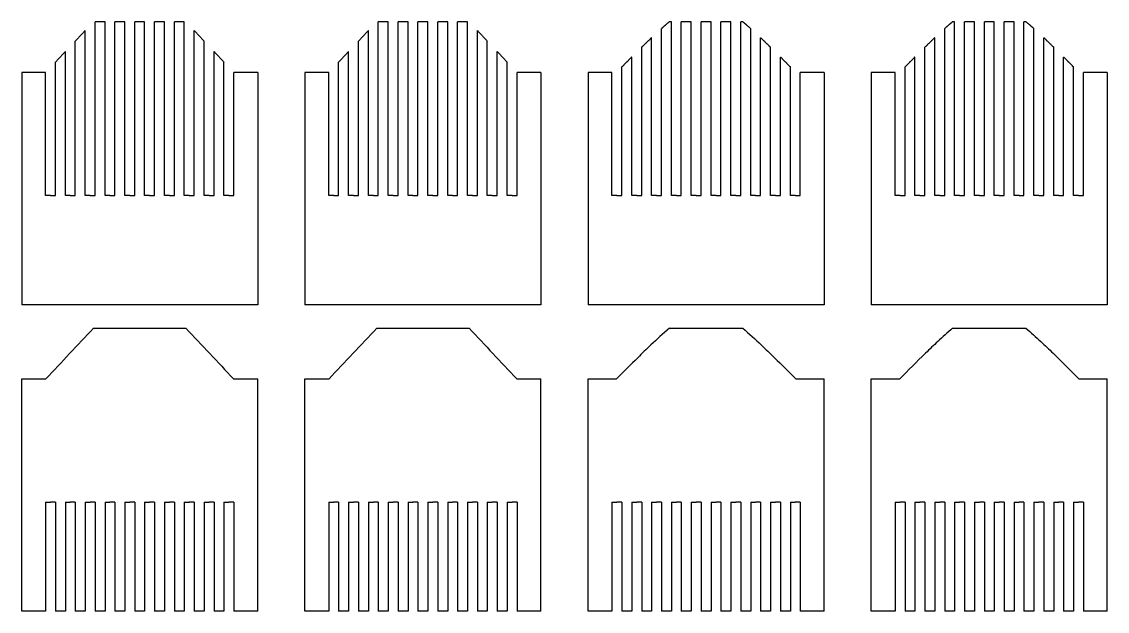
# Model space of a CAD drawing. Header units: millimetres. Extents: x -25 to 565, y 0 to 235.
# Drawn here: x -25 to 205, y 110 to 234.9 of the extents above; entities that cross this region are included whole.
import ezdxf

# ---------------------------------------------------------------- set-up
doc = ezdxf.new("R2010")
doc.units = ezdxf.units.MM
doc.layers.add('x_upper_sheets', color=7, linetype='CONTINUOUS')
doc.layers.add('y_upper_sheets', color=7, linetype='CONTINUOUS')

msp = doc.modelspace()

# ---------------------------------------------------------------- linework, layer by layer
at = {"layer": 'x_upper_sheets'}
for points, degree in [([(-9.78, 169.93), (-13.17, 166.36), (-16.53, 162.78), (-19.89, 159.2)], 3), ([(-9.78, 169.93), (9.78, 169.93)], 1), ([(9.78, 169.93), (13.17, 166.36), (16.53, 162.78), (19.89, 159.2)], 3), ([(50.22, 169.93), (46.83, 166.36), (43.47, 162.78), (40.11, 159.2)], 3), ([(50.22, 169.93), (69.78, 169.93)], 1), ([(69.78, 169.93), (73.17, 166.36), (76.53, 162.78), (79.89, 159.2)], 3), ([(112.23, 169.93), (127.77, 169.93)], 1), ([(172.23, 169.93), (187.77, 169.93)], 1), ([(-25, 110), (-25, 159.2)], 1), ([(-25, 159.2), (-19.89, 159.2)], 1), ([(19.89, 159.2), (25, 159.2)], 1), ([(25, 110), (25, 159.2)], 1), ([(35, 110), (35, 159.2)], 1), ([(35, 159.2), (40.11, 159.2)], 1), ([(79.89, 159.2), (85, 159.2)], 1), ([(85, 110), (85, 159.2)], 1), ([(95, 110), (95, 159.2)], 1), ([(95, 159.2), (101.02, 159.2)], 1), ([(138.98, 159.2), (145, 159.2)], 1), ([(145, 110), (145, 159.2)], 1), ([(155, 110), (155, 159.2)], 1), ([(155, 159.2), (161.02, 159.2)], 1), ([(198.98, 159.2), (205, 159.2)], 1), ([(205, 110), (205, 159.2)], 1), ([(-19.95, 133.1), (-18.9, 133.1)], 1), ([(-19.95, 133.1), (-19.95, 110)], 1), ([(-17.85, 133.1), (-18.9, 133.1)], 1), ([(-17.85, 133.1), (-17.85, 110)], 1), ([(-15.75, 133.1), (-14.7, 133.1)], 1), ([(-15.75, 133.1), (-15.75, 110)], 1), ([(-13.65, 133.1), (-14.7, 133.1)], 1), ([(-13.65, 133.1), (-13.65, 110)], 1), ([(-11.55, 133.1), (-10.5, 133.1)], 1), ([(-11.55, 133.1), (-11.55, 110)], 1), ([(-9.45, 133.1), (-10.5, 133.1)], 1), ([(-9.45, 133.1), (-9.45, 110)], 1), ([(-7.35, 133.1), (-6.3, 133.1)], 1), ([(-7.35, 133.1), (-7.35, 110)], 1), ([(-5.25, 133.1), (-6.3, 133.1)], 1), ([(-5.25, 133.1), (-5.25, 110)], 1), ([(-3.15, 133.1), (-2.1, 133.1)], 1), ([(-3.15, 133.1), (-3.15, 110)], 1), ([(-1.05, 133.1), (-2.1, 133.1)], 1), ([(-1.05, 133.1), (-1.05, 110)], 1), ([(1.05, 133.1), (2.1, 133.1)], 1), ([(1.05, 133.1), (1.05, 110)], 1), ([(3.15, 133.1), (2.1, 133.1)], 1), ([(3.15, 133.1), (3.15, 110)], 1), ([(5.25, 133.1), (6.3, 133.1)], 1), ([(5.25, 133.1), (5.25, 110)], 1), ([(7.35, 133.1), (6.3, 133.1)], 1), ([(7.35, 133.1), (7.35, 110)], 1), ([(9.45, 133.1), (10.5, 133.1)], 1), ([(9.45, 133.1), (9.45, 110)], 1), ([(11.55, 133.1), (10.5, 133.1)], 1), ([(11.55, 133.1), (11.55, 110)], 1), ([(13.65, 133.1), (14.7, 133.1)], 1), ([(13.65, 133.1), (13.65, 110)], 1), ([(15.75, 133.1), (14.7, 133.1)], 1), ([(15.75, 133.1), (15.75, 110)], 1), ([(17.85, 133.1), (18.9, 133.1)], 1), ([(17.85, 133.1), (17.85, 110)], 1), ([(19.95, 133.1), (18.9, 133.1)], 1), ([(19.95, 133.1), (19.95, 110)], 1), ([(40.05, 133.1), (41.1, 133.1)], 1), ([(40.05, 133.1), (40.05, 110)], 1), ([(42.15, 133.1), (41.1, 133.1)], 1), ([(42.15, 133.1), (42.15, 110)], 1), ([(44.25, 133.1), (45.3, 133.1)], 1), ([(44.25, 133.1), (44.25, 110)], 1), ([(46.35, 133.1), (45.3, 133.1)], 1), ([(46.35, 133.1), (46.35, 110)], 1), ([(48.45, 133.1), (49.5, 133.1)], 1), ([(48.45, 133.1), (48.45, 110)], 1), ([(50.55, 133.1), (49.5, 133.1)], 1), ([(50.55, 133.1), (50.55, 110)], 1), ([(52.65, 133.1), (53.7, 133.1)], 1), ([(52.65, 133.1), (52.65, 110)], 1), ([(54.75, 133.1), (53.7, 133.1)], 1), ([(54.75, 133.1), (54.75, 110)], 1), ([(56.85, 133.1), (57.9, 133.1)], 1), ([(56.85, 133.1), (56.85, 110)], 1), ([(58.95, 133.1), (57.9, 133.1)], 1), ([(58.95, 133.1), (58.95, 110)], 1), ([(61.05, 133.1), (62.1, 133.1)], 1), ([(61.05, 133.1), (61.05, 110)], 1), ([(63.15, 133.1), (62.1, 133.1)], 1), ([(63.15, 133.1), (63.15, 110)], 1), ([(65.25, 133.1), (66.3, 133.1)], 1), ([(65.25, 133.1), (65.25, 110)], 1), ([(67.35, 133.1), (66.3, 133.1)], 1), ([(67.35, 133.1), (67.35, 110)], 1), ([(69.45, 133.1), (70.5, 133.1)], 1), ([(69.45, 133.1), (69.45, 110)], 1), ([(71.55, 133.1), (70.5, 133.1)], 1), ([(71.55, 133.1), (71.55, 110)], 1), ([(73.65, 133.1), (74.7, 133.1)], 1), ([(73.65, 133.1), (73.65, 110)], 1), ([(75.75, 133.1), (74.7, 133.1)], 1), ([(75.75, 133.1), (75.75, 110)], 1), ([(77.85, 133.1), (78.9, 133.1)], 1), ([(77.85, 133.1), (77.85, 110)], 1), ([(79.95, 133.1), (78.9, 133.1)], 1), ([(79.95, 133.1), (79.95, 110)], 1), ([(100.05, 133.1), (101.1, 133.1)], 1), ([(100.05, 133.1), (100.05, 110)], 1), ([(102.15, 133.1), (101.1, 133.1)], 1), ([(102.15, 133.1), (102.15, 110)], 1), ([(104.25, 133.1), (105.3, 133.1)], 1), ([(104.25, 133.1), (104.25, 110)], 1), ([(106.35, 133.1), (105.3, 133.1)], 1), ([(106.35, 133.1), (106.35, 110)], 1), ([(108.45, 133.1), (109.5, 133.1)], 1), ([(108.45, 133.1), (108.45, 110)], 1), ([(110.55, 133.1), (109.5, 133.1)], 1), ([(110.55, 133.1), (110.55, 110)], 1), ([(112.65, 133.1), (113.7, 133.1)], 1), ([(112.65, 133.1), (112.65, 110)], 1), ([(114.75, 133.1), (113.7, 133.1)], 1), ([(114.75, 133.1), (114.75, 110)], 1), ([(116.85, 133.1), (117.9, 133.1)], 1), ([(116.85, 133.1), (116.85, 110)], 1), ([(118.95, 133.1), (117.9, 133.1)], 1), ([(118.95, 133.1), (118.95, 110)], 1), ([(121.05, 133.1), (122.1, 133.1)], 1), ([(121.05, 133.1), (121.05, 110)], 1), ([(123.15, 133.1), (122.1, 133.1)], 1), ([(123.15, 133.1), (123.15, 110)], 1), ([(125.25, 133.1), (126.3, 133.1)], 1), ([(125.25, 133.1), (125.25, 110)], 1), ([(127.35, 133.1), (126.3, 133.1)], 1), ([(127.35, 133.1), (127.35, 110)], 1), ([(129.45, 133.1), (130.5, 133.1)], 1), ([(129.45, 133.1), (129.45, 110)], 1), ([(131.55, 133.1), (130.5, 133.1)], 1), ([(131.55, 133.1), (131.55, 110)], 1), ([(133.65, 133.1), (134.7, 133.1)], 1), ([(133.65, 133.1), (133.65, 110)], 1), ([(135.75, 133.1), (134.7, 133.1)], 1), ([(135.75, 133.1), (135.75, 110)], 1), ([(137.85, 133.1), (138.9, 133.1)], 1), ([(137.85, 133.1), (137.85, 110)], 1), ([(139.95, 133.1), (138.9, 133.1)], 1), ([(139.95, 133.1), (139.95, 110)], 1), ([(160.05, 133.1), (161.1, 133.1)], 1), ([(160.05, 133.1), (160.05, 110)], 1), ([(162.15, 133.1), (161.1, 133.1)], 1), ([(162.15, 133.1), (162.15, 110)], 1), ([(164.25, 133.1), (165.3, 133.1)], 1), ([(164.25, 133.1), (164.25, 110)], 1), ([(166.35, 133.1), (165.3, 133.1)], 1), ([(166.35, 133.1), (166.35, 110)], 1), ([(168.45, 133.1), (169.5, 133.1)], 1), ([(168.45, 133.1), (168.45, 110)], 1), ([(170.55, 133.1), (169.5, 133.1)], 1), ([(170.55, 133.1), (170.55, 110)], 1), ([(172.65, 133.1), (173.7, 133.1)], 1), ([(172.65, 133.1), (172.65, 110)], 1), ([(174.75, 133.1), (173.7, 133.1)], 1), ([(174.75, 133.1), (174.75, 110)], 1), ([(176.85, 133.1), (177.9, 133.1)], 1), ([(176.85, 133.1), (176.85, 110)], 1), ([(178.95, 133.1), (177.9, 133.1)], 1), ([(178.95, 133.1), (178.95, 110)], 1), ([(181.05, 133.1), (182.1, 133.1)], 1), ([(181.05, 133.1), (181.05, 110)], 1), ([(183.15, 133.1), (182.1, 133.1)], 1), ([(183.15, 133.1), (183.15, 110)], 1), ([(185.25, 133.1), (186.3, 133.1)], 1), ([(185.25, 133.1), (185.25, 110)], 1), ([(187.35, 133.1), (186.3, 133.1)], 1), ([(187.35, 133.1), (187.35, 110)], 1), ([(189.45, 133.1), (190.5, 133.1)], 1), ([(189.45, 133.1), (189.45, 110)], 1), ([(191.55, 133.1), (190.5, 133.1)], 1), ([(191.55, 133.1), (191.55, 110)], 1), ([(193.65, 133.1), (194.7, 133.1)], 1), ([(193.65, 133.1), (193.65, 110)], 1), ([(195.75, 133.1), (194.7, 133.1)], 1), ([(195.75, 133.1), (195.75, 110)], 1), ([(197.85, 133.1), (198.9, 133.1)], 1), ([(197.85, 133.1), (197.85, 110)], 1), ([(199.95, 133.1), (198.9, 133.1)], 1), ([(199.95, 133.1), (199.95, 110)], 1), ([(-19.95, 110), (-25, 110)], 1), ([(-15.75, 110), (-17.85, 110)], 1), ([(-11.55, 110), (-13.65, 110)], 1), ([(-7.35, 110), (-9.45, 110)], 1), ([(-3.15, 110), (-5.25, 110)], 1), ([(1.05, 110), (-1.05, 110)], 1), ([(5.25, 110), (3.15, 110)], 1), ([(9.45, 110), (7.35, 110)], 1), ([(13.65, 110), (11.55, 110)], 1), ([(17.85, 110), (15.75, 110)], 1), ([(25, 110), (19.95, 110)], 1), ([(40.05, 110), (35, 110)], 1), ([(44.25, 110), (42.15, 110)], 1), ([(48.45, 110), (46.35, 110)], 1), ([(52.65, 110), (50.55, 110)], 1), ([(56.85, 110), (54.75, 110)], 1), ([(61.05, 110), (58.95, 110)], 1), ([(65.25, 110), (63.15, 110)], 1), ([(69.45, 110), (67.35, 110)], 1), ([(73.65, 110), (71.55, 110)], 1), ([(77.85, 110), (75.75, 110)], 1), ([(85, 110), (79.95, 110)], 1), ([(100.05, 110), (95, 110)], 1), ([(104.25, 110), (102.15, 110)], 1), ([(108.45, 110), (106.35, 110)], 1), ([(112.65, 110), (110.55, 110)], 1), ([(116.85, 110), (114.75, 110)], 1), ([(121.05, 110), (118.95, 110)], 1), ([(125.25, 110), (123.15, 110)], 1), ([(129.45, 110), (127.35, 110)], 1), ([(133.65, 110), (131.55, 110)], 1), ([(137.85, 110), (135.75, 110)], 1), ([(145, 110), (139.95, 110)], 1), ([(160.05, 110), (155, 110)], 1), ([(164.25, 110), (162.15, 110)], 1), ([(168.45, 110), (166.35, 110)], 1), ([(172.65, 110), (170.55, 110)], 1), ([(176.85, 110), (174.75, 110)], 1), ([(181.05, 110), (178.95, 110)], 1), ([(185.25, 110), (183.15, 110)], 1), ([(189.45, 110), (187.35, 110)], 1), ([(193.65, 110), (191.55, 110)], 1), ([(197.85, 110), (195.75, 110)], 1), ([(205, 110), (199.95, 110)], 1)]:
    msp.add_open_spline(points, degree=degree, dxfattribs=at)
for points, knots in [([(112.23, 169.93), (110.86, 168.78), (109.57, 167.6), (108.31, 166.41), (107.36, 165.51), (106.43, 164.61), (105.51, 163.7), (103.99, 162.21), (102.5, 160.71), (101.02, 159.2)], [0, 0, 0, 0, 0.334197, 0.334197, 0.334197, 0.585446, 0.585446, 0.585446, 1, 1, 1, 1]), ([(127.77, 169.93), (129.14, 168.78), (130.43, 167.6), (131.69, 166.41), (132.64, 165.51), (133.57, 164.61), (134.49, 163.7), (136.01, 162.21), (137.5, 160.71), (138.98, 159.2)], [0, 0, 0, 0, 0.334197, 0.334197, 0.334197, 0.585446, 0.585446, 0.585446, 1, 1, 1, 1]), ([(172.23, 169.93), (171.15, 169.02), (170.11, 168.09), (169.1, 167.15), (168.21, 166.32), (167.34, 165.49), (166.48, 164.65), (164.62, 162.84), (162.81, 161.03), (161.02, 159.2)], [0, 0, 0, 0, 0.264838, 0.264838, 0.264838, 0.498043, 0.498043, 0.498043, 1, 1, 1, 1]), ([(187.77, 169.93), (188.85, 169.02), (189.89, 168.09), (190.9, 167.15), (191.79, 166.32), (192.66, 165.49), (193.52, 164.65), (195.38, 162.84), (197.19, 161.03), (198.98, 159.2)], [0, 0, 0, 0, 0.264838, 0.264838, 0.264838, 0.498043, 0.498043, 0.498043, 1, 1, 1, 1])]:
    msp.add_open_spline(points, degree=3, knots=knots, dxfattribs=at)
at = {"layer": 'y_upper_sheets'}
for points, degree in [([(-9.45, 198.03), (-9.45, 234.85)], 1), ([(-7.35, 234.85), (-9.45, 234.85)], 1), ([(-7.35, 198.03), (-7.35, 234.85)], 1), ([(-5.25, 198.03), (-5.25, 234.85)], 1), ([(-3.15, 234.85), (-5.25, 234.85)], 1), ([(-3.15, 198.03), (-3.15, 234.85)], 1), ([(-1.05, 198.03), (-1.05, 234.85)], 1), ([(1.05, 234.85), (-1.05, 234.85)], 1), ([(1.05, 198.03), (1.05, 234.85)], 1), ([(3.15, 198.03), (3.15, 234.85)], 1), ([(5.25, 234.85), (3.15, 234.85)], 1), ([(5.25, 198.03), (5.25, 234.85)], 1), ([(7.35, 198.03), (7.35, 234.85)], 1), ([(9.45, 234.85), (7.35, 234.85)], 1), ([(9.45, 198.03), (9.45, 234.85)], 1), ([(50.55, 198.03), (50.55, 234.85)], 1), ([(52.65, 234.85), (50.55, 234.85)], 1), ([(52.65, 198.03), (52.65, 234.85)], 1), ([(54.75, 198.03), (54.75, 234.85)], 1), ([(56.85, 234.85), (54.75, 234.85)], 1), ([(56.85, 198.03), (56.85, 234.85)], 1), ([(58.95, 198.03), (58.95, 234.85)], 1), ([(61.05, 234.85), (58.95, 234.85)], 1), ([(61.05, 198.03), (61.05, 234.85)], 1), ([(63.15, 198.03), (63.15, 234.85)], 1), ([(65.25, 234.85), (63.15, 234.85)], 1), ([(65.25, 198.03), (65.25, 234.85)], 1), ([(67.35, 198.03), (67.35, 234.85)], 1), ([(69.45, 234.85), (67.35, 234.85)], 1), ([(69.45, 198.03), (69.45, 234.85)], 1), ([(112.23, 234.85), (111.37, 234.13), (110.55, 233.4)], 2), ([(112.65, 234.85), (112.23, 234.85)], 1), ([(112.65, 198.03), (112.65, 234.85)], 1), ([(114.75, 198.03), (114.75, 234.85)], 1), ([(116.85, 234.85), (114.75, 234.85)], 1), ([(116.85, 198.03), (116.85, 234.85)], 1), ([(118.95, 198.03), (118.95, 234.85)], 1), ([(121.05, 234.85), (118.95, 234.85)], 1), ([(121.05, 198.03), (121.05, 234.85)], 1), ([(123.15, 198.03), (123.15, 234.85)], 1), ([(125.25, 234.85), (123.15, 234.85)], 1), ([(125.25, 198.03), (125.25, 234.85)], 1), ([(127.35, 198.03), (127.35, 234.85)], 1), ([(127.77, 234.85), (127.35, 234.85)], 1), ([(127.77, 234.85), (128.63, 234.13), (129.45, 233.4)], 2), ([(172.23, 234.85), (171.37, 234.13), (170.55, 233.4)], 2), ([(172.65, 234.85), (172.23, 234.85)], 1), ([(172.65, 198.03), (172.65, 234.85)], 1), ([(174.75, 198.03), (174.75, 234.85)], 1), ([(176.85, 234.85), (174.75, 234.85)], 1), ([(176.85, 198.03), (176.85, 234.85)], 1), ([(178.95, 198.03), (178.95, 234.85)], 1), ([(181.05, 234.85), (178.95, 234.85)], 1), ([(181.05, 198.03), (181.05, 234.85)], 1), ([(183.15, 198.03), (183.15, 234.85)], 1), ([(185.25, 234.85), (183.15, 234.85)], 1), ([(185.25, 198.03), (185.25, 234.85)], 1), ([(187.35, 198.03), (187.35, 234.85)], 1), ([(187.77, 234.85), (187.35, 234.85)], 1), ([(187.77, 234.85), (188.63, 234.13), (189.45, 233.4)], 2), ([(-11.55, 232.99), (-13.65, 230.76)], 1), ([(-11.55, 198.03), (-11.55, 232.99)], 1), ([(11.55, 198.03), (11.55, 232.99)], 1), ([(11.55, 232.99), (13.65, 230.76)], 1), ([(48.45, 232.99), (46.35, 230.76)], 1), ([(48.45, 198.03), (48.45, 232.99)], 1), ([(71.55, 198.03), (71.55, 232.99)], 1), ([(71.55, 232.99), (73.65, 230.76)], 1), ([(110.55, 198.03), (110.55, 233.4)], 1), ([(129.45, 198.03), (129.45, 233.4)], 1), ([(170.55, 198.03), (170.55, 233.4)], 1), ([(189.45, 198.03), (189.45, 233.4)], 1), ([(-13.65, 198.03), (-13.65, 230.76)], 1), ([(13.65, 198.03), (13.65, 230.76)], 1), ([(46.35, 198.03), (46.35, 230.76)], 1), ([(73.65, 198.03), (73.65, 230.76)], 1), ([(108.45, 231.47), (107.39, 230.46), (106.35, 229.45)], 2), ([(108.45, 198.03), (108.45, 231.47)], 1), ([(131.55, 198.03), (131.55, 231.47)], 1), ([(131.55, 231.47), (132.61, 230.46), (133.65, 229.45)], 2), ([(168.45, 231.47), (167.39, 230.46), (166.35, 229.45)], 2), ([(168.45, 198.03), (168.45, 231.47)], 1), ([(191.55, 198.03), (191.55, 231.47)], 1), ([(191.55, 231.47), (192.61, 230.46), (193.65, 229.45)], 2), ([(-15.75, 228.53), (-17.85, 226.3)], 1), ([(-15.75, 198.03), (-15.75, 228.53)], 1), ([(15.75, 198.03), (15.75, 228.53)], 1), ([(15.75, 228.53), (17.85, 226.3)], 1), ([(44.25, 228.53), (42.15, 226.3)], 1), ([(44.25, 198.03), (44.25, 228.53)], 1), ([(75.75, 198.03), (75.75, 228.53)], 1), ([(75.75, 228.53), (77.85, 226.3)], 1), ([(106.35, 198.03), (106.35, 229.45)], 1), ([(133.65, 198.03), (133.65, 229.45)], 1), ([(166.35, 198.03), (166.35, 229.45)], 1), ([(193.65, 198.03), (193.65, 229.45)], 1), ([(-17.85, 198.03), (-17.85, 226.3)], 1), ([(17.85, 198.03), (17.85, 226.3)], 1), ([(42.15, 198.03), (42.15, 226.3)], 1), ([(77.85, 198.03), (77.85, 226.3)], 1), ([(104.25, 227.38), (103.19, 226.33), (102.15, 225.27)], 2), ([(104.25, 198.03), (104.25, 227.38)], 1), ([(135.75, 198.03), (135.75, 227.38)], 1), ([(135.75, 227.38), (136.81, 226.33), (137.85, 225.27)], 2), ([(164.25, 227.38), (163.19, 226.33), (162.15, 225.27)], 2), ([(164.25, 198.03), (164.25, 227.38)], 1), ([(195.75, 198.03), (195.75, 227.38)], 1), ([(195.75, 227.38), (196.81, 226.33), (197.85, 225.27)], 2), ([(-25, 224.13), (-25, 174.93)], 1), ([(-19.95, 224.13), (-25, 224.13)], 1), ([(-19.95, 198.03), (-19.95, 224.13)], 1), ([(19.95, 198.03), (19.95, 224.13)], 1), ([(25, 224.13), (19.95, 224.13)], 1), ([(25, 224.13), (25, 174.93)], 1), ([(35, 224.13), (35, 174.93)], 1), ([(40.05, 224.13), (35, 224.13)], 1), ([(40.05, 198.03), (40.05, 224.13)], 1), ([(79.95, 198.03), (79.95, 224.13)], 1), ([(85, 224.13), (79.95, 224.13)], 1), ([(85, 224.13), (85, 174.93)], 1), ([(95, 224.13), (95, 174.93)], 1), ([(100.05, 224.13), (95, 224.13)], 1), ([(100.05, 198.03), (100.05, 224.13)], 1), ([(102.15, 198.03), (102.15, 225.27)], 1), ([(137.85, 198.03), (137.85, 225.27)], 1), ([(139.95, 198.03), (139.95, 224.13)], 1), ([(145, 224.13), (139.95, 224.13)], 1), ([(145, 224.13), (145, 174.93)], 1), ([(155, 224.13), (155, 174.93)], 1), ([(160.05, 224.13), (155, 224.13)], 1), ([(160.05, 198.03), (160.05, 224.13)], 1), ([(162.15, 198.03), (162.15, 225.27)], 1), ([(197.85, 198.03), (197.85, 225.27)], 1), ([(199.95, 198.03), (199.95, 224.13)], 1), ([(205, 224.13), (199.95, 224.13)], 1), ([(205, 224.13), (205, 174.93)], 1), ([(-18.9, 198.03), (-19.95, 198.03)], 1), ([(-18.9, 198.03), (-17.85, 198.03)], 1), ([(-14.7, 198.03), (-15.75, 198.03)], 1), ([(-14.7, 198.03), (-13.65, 198.03)], 1), ([(-10.5, 198.03), (-11.55, 198.03)], 1), ([(-10.5, 198.03), (-9.45, 198.03)], 1), ([(-6.3, 198.03), (-7.35, 198.03)], 1), ([(-6.3, 198.03), (-5.25, 198.03)], 1), ([(-2.1, 198.03), (-3.15, 198.03)], 1), ([(-2.1, 198.03), (-1.05, 198.03)], 1), ([(2.1, 198.03), (1.05, 198.03)], 1), ([(2.1, 198.03), (3.15, 198.03)], 1), ([(6.3, 198.03), (5.25, 198.03)], 1), ([(6.3, 198.03), (7.35, 198.03)], 1), ([(10.5, 198.03), (9.45, 198.03)], 1), ([(10.5, 198.03), (11.55, 198.03)], 1), ([(14.7, 198.03), (13.65, 198.03)], 1), ([(14.7, 198.03), (15.75, 198.03)], 1), ([(18.9, 198.03), (17.85, 198.03)], 1), ([(18.9, 198.03), (19.95, 198.03)], 1), ([(41.1, 198.03), (40.05, 198.03)], 1), ([(41.1, 198.03), (42.15, 198.03)], 1), ([(45.3, 198.03), (44.25, 198.03)], 1), ([(45.3, 198.03), (46.35, 198.03)], 1), ([(49.5, 198.03), (48.45, 198.03)], 1), ([(49.5, 198.03), (50.55, 198.03)], 1), ([(53.7, 198.03), (52.65, 198.03)], 1), ([(53.7, 198.03), (54.75, 198.03)], 1), ([(57.9, 198.03), (56.85, 198.03)], 1), ([(57.9, 198.03), (58.95, 198.03)], 1), ([(62.1, 198.03), (61.05, 198.03)], 1), ([(62.1, 198.03), (63.15, 198.03)], 1), ([(66.3, 198.03), (65.25, 198.03)], 1), ([(66.3, 198.03), (67.35, 198.03)], 1), ([(70.5, 198.03), (69.45, 198.03)], 1), ([(70.5, 198.03), (71.55, 198.03)], 1), ([(74.7, 198.03), (73.65, 198.03)], 1), ([(74.7, 198.03), (75.75, 198.03)], 1), ([(78.9, 198.03), (77.85, 198.03)], 1), ([(78.9, 198.03), (79.95, 198.03)], 1), ([(101.1, 198.03), (100.05, 198.03)], 1), ([(101.1, 198.03), (102.15, 198.03)], 1), ([(105.3, 198.03), (104.25, 198.03)], 1), ([(105.3, 198.03), (106.35, 198.03)], 1), ([(109.5, 198.03), (108.45, 198.03)], 1), ([(109.5, 198.03), (110.55, 198.03)], 1), ([(113.7, 198.03), (112.65, 198.03)], 1), ([(113.7, 198.03), (114.75, 198.03)], 1), ([(117.9, 198.03), (116.85, 198.03)], 1), ([(117.9, 198.03), (118.95, 198.03)], 1), ([(122.1, 198.03), (121.05, 198.03)], 1), ([(122.1, 198.03), (123.15, 198.03)], 1), ([(126.3, 198.03), (125.25, 198.03)], 1), ([(126.3, 198.03), (127.35, 198.03)], 1), ([(130.5, 198.03), (129.45, 198.03)], 1), ([(130.5, 198.03), (131.55, 198.03)], 1), ([(134.7, 198.03), (133.65, 198.03)], 1), ([(134.7, 198.03), (135.75, 198.03)], 1), ([(138.9, 198.03), (137.85, 198.03)], 1), ([(138.9, 198.03), (139.95, 198.03)], 1), ([(161.1, 198.03), (160.05, 198.03)], 1), ([(161.1, 198.03), (162.15, 198.03)], 1), ([(165.3, 198.03), (164.25, 198.03)], 1), ([(165.3, 198.03), (166.35, 198.03)], 1), ([(169.5, 198.03), (168.45, 198.03)], 1), ([(169.5, 198.03), (170.55, 198.03)], 1), ([(173.7, 198.03), (172.65, 198.03)], 1), ([(173.7, 198.03), (174.75, 198.03)], 1), ([(177.9, 198.03), (176.85, 198.03)], 1), ([(177.9, 198.03), (178.95, 198.03)], 1), ([(182.1, 198.03), (181.05, 198.03)], 1), ([(182.1, 198.03), (183.15, 198.03)], 1), ([(186.3, 198.03), (185.25, 198.03)], 1), ([(186.3, 198.03), (187.35, 198.03)], 1), ([(190.5, 198.03), (189.45, 198.03)], 1), ([(190.5, 198.03), (191.55, 198.03)], 1), ([(194.7, 198.03), (193.65, 198.03)], 1), ([(194.7, 198.03), (195.75, 198.03)], 1), ([(198.9, 198.03), (197.85, 198.03)], 1), ([(198.9, 198.03), (199.95, 198.03)], 1), ([(25, 174.93), (-25, 174.93)], 1), ([(85, 174.93), (35, 174.93)], 1), ([(145, 174.93), (95, 174.93)], 1), ([(205, 174.93), (155, 174.93)], 1)]:
    msp.add_open_spline(points, degree=degree, dxfattribs=at)

doc.saveas('drawing.dxf')
